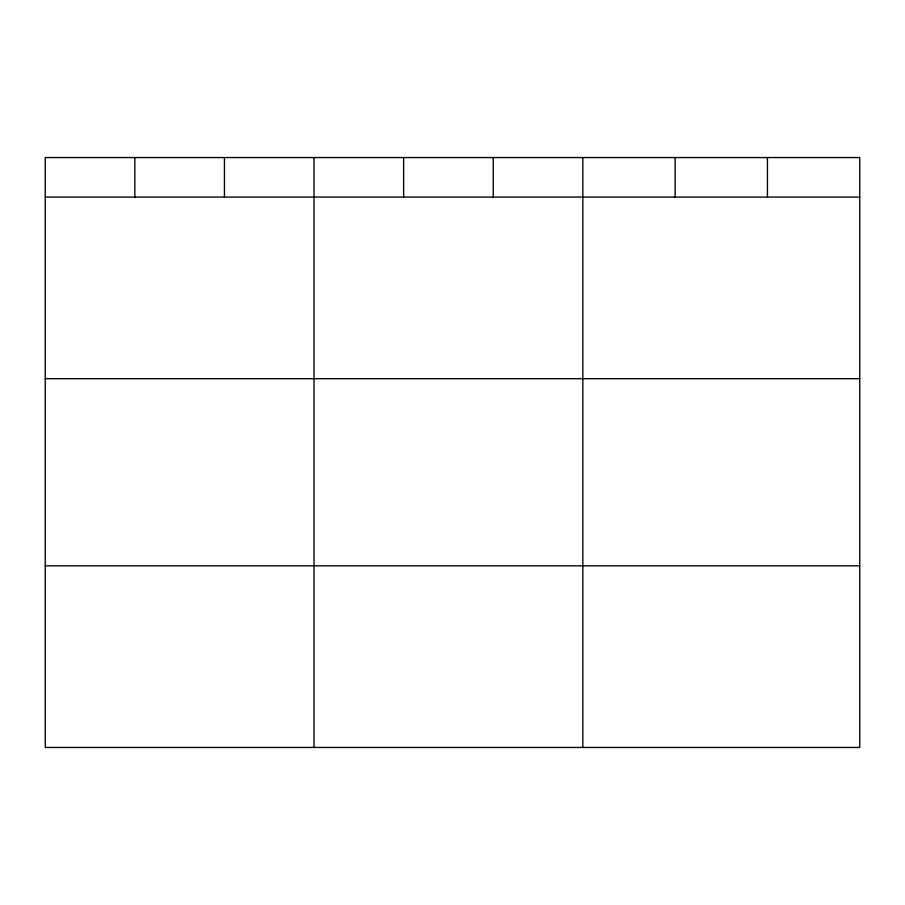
<?xml version="1.0" encoding="UTF-8"?>
<svg xmlns="http://www.w3.org/2000/svg" width="905" height="905" viewBox="0 0 905 905"><rect width="100%" height="100%" fill="white"/><g stroke="black" fill="none" stroke-linecap="round" stroke-linejoin="round"><path stroke-width="1.36" d="M859.75 378.697L859.75 157.549L45.25 157.549L45.25 747.451L859.75 747.451L859.75 378.697L45.25 378.697M45.25 197.075L859.75 197.075M45.25 565.829L859.75 565.829M767.44 157.549L767.44 197.075M675.13 157.549L675.13 197.075M582.82 157.549L582.82 747.451M493.225 157.549L493.225 197.075M403.63 157.549L403.63 197.075M314.035 157.549L314.035 747.451M224.44 157.549L224.44 197.075M134.845 157.549L134.845 197.075"/></g></svg>
